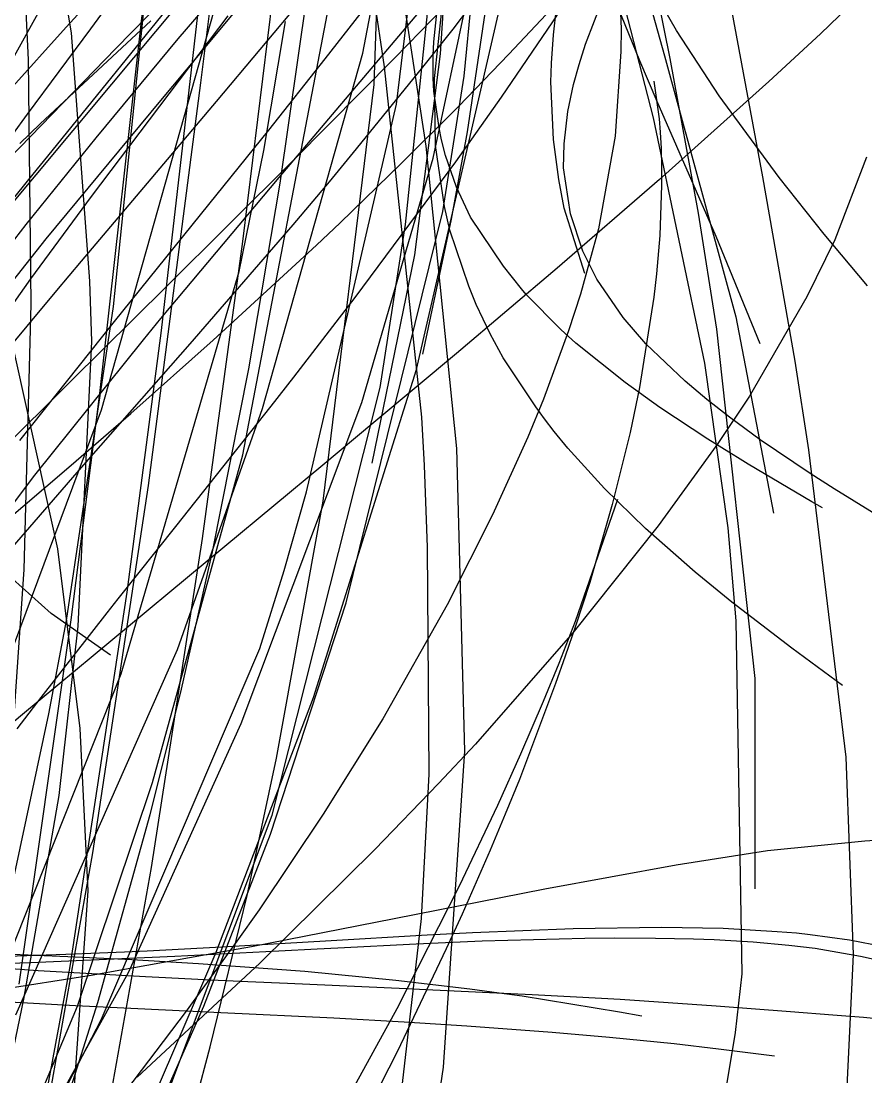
# Model space of a CAD drawing. Header units: metres. Extents: x -233 to 379, y -58 to 1087.
# Drawn here: x -62.46 to -38.68, y -8.17 to 21.56 of the extents above; entities that cross this region are included whole.
import ezdxf

# ---------------------------------------------------------------- set-up
doc = ezdxf.new("R2010")
doc.units = ezdxf.units.M

msp = doc.modelspace()

# ---------------------------------------------------------------- linework, layer by layer
for p, q in [((-52.521, 19.779, -1375.73), (-52.034, 33.362, -1380.102)), ((-49.985, 20.01, -1368.101), (-48.732, 32.854, -1372.166)), ((-62.786, 31.759, -1296.79), (-62.262, 20.474, -1303.224)), ((-50.856, 17.704, -1366.974), (-48.101, 30.628, -1371.333)), ((-53.698, 30.118, -1297.421), (-52.24, 20.274, -1302.947)), ((-52.838, 20.656, -1364.127), (-51.2, 29.177, -1366.449)), ((-47.233, 28.748, -1296.032), (-44.664, 18.839, -1300.816)), ((-43.512, 27.528, -1293.418), (-41.589, 17.175, -1297.283)), ((-52.448, 27.113, -1299.581), (-51.063, 18.037, -1304.72)), ((-49.893, 18.44, -1371.983), (-48.684, 26.583, -1374.421)), ((-46.01, 26.548, -1294.157), (-44.343, 20.586, -1295.013)), ((-61.042, 21.233, -1379.033), (-61.924, 26.323, -1381.037)), ((-47.486, 21.538, -1379.926), (-44.937, 25.496, -1374.381)), ((-57.986, 24.885, -1310.255), (-61.191, 21.389, -1311.584)), ((-60.5, 21.346, -1388.101), (-58.101, 24.596, -1383.87)), ((-58.749, 24.403, -1307.87), (-59.87, 13.522, -1314.693)), ((-55.133, 24.317, -1309.497), (-56.225, 15.356, -1313.9)), ((-48.322, 24.276, -1304.911), (-51.212, 21.266, -1305.834)), ((-57.808, 20.19, -1398.879), (-54.651, 23.972, -1394.781)), ((-51.894, 19.222, -1364.345), (-51.31, 23.971, -1365.133)), ((-51.643, 15.828, -1370.657), (-50.783, 24.067, -1372.826)), ((-51.72, 21.261, -1392.191), (-49.778, 23.586, -1389.69)), ((-50.301, 21.337, -1380.054), (-48.569, 23.604, -1376.711)), ((-44.844, 23.706, -1297.333), (-44.2, 20.508, -1298.618)), ((-60.196, 10.614, -1363.783), (-56.631, 23.274, -1365.981)), ((-56.976, 23.295, -1307.569), (-57.406, 19.819, -1309.385)), ((-54.274, 23.315, -1313.177), (-55.181, 16.992, -1317.155)), ((-50.654, 20.636, -1372.835), (-50.471, 23.416, -1373.375)), ((-37.673, 23.403, -1304.149), (-39.957, 21.202, -1304.045)), ((-51.331, 11.753, -1369.327), (-48.74, 23, -1372.431)), ((-46.148, 23.158, -1290.293), (-45.053, 20.455, -1290.877)), ((-44.006, 21.294, -1377.156), (-44.973, 22.967, -1376.489)), ((-56.608, 22.758, -1297.94), (-58.05, 21.059, -1299.197)), ((-48.726, 20.627, -1361.806), (-46.738, 22.76, -1357.857)), ((-61.582, 17.911, -1394.476), (-57.978, 22.36, -1389.448)), ((-58.976, 22.507, -1303.752), (-60.253, 11.077, -1310.383)), ((-57.426, 22.3, -1307.202), (-58.522, 12.85, -1312.104)), ((-56.218, 9.344, -1369.627), (-53.69, 22.535, -1373.131)), ((-45.616, 22.439, -1311.415), (-45.569, 21.345, -1310.319)), ((-62.791, 20.33, -1378.715), (-61.742, 22.216, -1376.232)), ((-59.91, 19.787, -1398.118), (-58.052, 22.012, -1396.232)), ((-58.422, 22.201, -1297.057), (-59.795, 20.784, -1297.803)), ((-56.956, 19.299, -1394.669), (-54.472, 22.268, -1391.702)), ((-53.902, 20.494, -1391.937), (-52.509, 22.284, -1390.083)), ((-50.839, 20.976, -1369.693), (-50.701, 22.267, -1367.566)), ((-46.568, 20.912, -1363.723), (-46.065, 22.234, -1360.044)), ((-59.666, 17.699, -1397.335), (-56.629, 21.713, -1394.201)), ((-50.826, 19.947, -1368.534), (-50.613, 21.863, -1365.603)), ((-47.474, 21.176, -1359.885), (-47.391, 21.925, -1358.716)), ((-58.806, 21.572, -1293.396), (-61.923, 18.664, -1295.207)), ((-55.631, 17.917, -1360.474), (-55.017, 21.547, -1360.953)), ((-48.932, 19.415, -1382.737), (-47.486, 21.538, -1379.926)), ((-61.191, 21.389, -1311.584), (-62.774, 19.621, -1312.385)), ((-62.282, 18.938, -1391.003), (-60.5, 21.346, -1388.101)), ((-60.525, 14.233, -1376.518), (-61.042, 21.233, -1379.033)), ((-55.191, 17.159, -1396.006), (-51.72, 21.261, -1392.191)), ((-51.212, 21.266, -1305.834), (-51.951, 20.514, -1306.133)), ((-51.147, 20.259, -1381.587), (-50.301, 21.337, -1380.054)), ((-47.529, 20.38, -1361.067), (-47.474, 21.176, -1359.885)), ((-45.569, 21.345, -1310.319), (-45.577, 20.706, -1309.745)), ((-42.804, 19.453, -1377.567), (-44.006, 21.294, -1377.156)), ((-39.957, 21.202, -1304.045), (-41.409, 19.862, -1304.193)), ((-58.05, 21.059, -1299.197), (-60.359, 18.275, -1301.38)), ((-50.86, 20.594, -1370.283), (-50.839, 20.976, -1369.693)), ((-46.753, 20.34, -1365.253), (-46.568, 20.912, -1363.723)), ((-59.795, 20.784, -1297.803), (-63.108, 17.38, -1299.872)), ((-55.667, 10.651, -1361.592), (-52.838, 20.656, -1364.127)), ((-51.376, 14.98, -1371.76), (-50.654, 20.636, -1372.835)), ((-50.858, 19.951, -1371.209), (-50.86, 20.594, -1370.283)), ((-50.146, 19.158, -1364.476), (-48.726, 20.627, -1361.806)), ((-45.577, 20.706, -1309.745), (-45.739, 18.316, -1307.838)), ((-44.343, 20.586, -1295.013), (-42.342, 13.23, -1295.909)), ((-62.262, 20.474, -1303.224), (-62.191, 13.588, -1307.663)), ((-55.49, 18.489, -1393.873), (-53.902, 20.494, -1391.937)), ((-51.951, 20.514, -1306.133), (-54.773, 17.666, -1307.37)), ((-53.014, 17.961, -1384.68), (-51.147, 20.259, -1381.587)), ((-52.24, 20.274, -1302.947), (-51.184, 10.402, -1308.623)), ((-47.542, 20.095, -1361.479), (-47.529, 20.38, -1361.067)), ((-46.909, 19.775, -1366.71), (-46.753, 20.34, -1365.253)), ((-45.053, 20.455, -1290.877), (-44.561, 19.31, -1291.122)), ((-44.2, 20.508, -1298.618), (-43.397, 16.147, -1300.437)), ((-58.53, 19.327, -1399.762), (-57.808, 20.19, -1398.879)), ((-50.841, 19.588, -1371.705), (-50.858, 19.951, -1371.209)), ((-50.795, 18.058, -1370.989), (-50.826, 19.947, -1368.534)), ((-50.584, 16.196, -1366.952), (-49.985, 20.01, -1368.101)), ((-47.549, 19.852, -1361.824), (-47.542, 20.095, -1361.479)), ((-63.814, 15.107, -1401.397), (-59.91, 19.787, -1398.118)), ((-57.406, 19.819, -1309.385), (-58.888, 8.479, -1315.263)), ((-53.96, 8.039, -1372.258), (-52.521, 19.779, -1375.73)), ((-47.471, 18.227, -1363.906), (-47.549, 19.852, -1361.824)), ((-47.067, 19.01, -1368.586), (-46.909, 19.775, -1366.71)), ((-44.651, 19.873, -1331.551), (-44.498, 18.81, -1329.9)), ((-41.409, 19.862, -1304.193), (-44.49, 17.099, -1304.803)), ((-61.753, 15.428, -1403.279), (-58.53, 19.327, -1399.762)), ((-50.695, 18.558, -1372.944), (-50.841, 19.588, -1371.705)), ((-50.217, 17.597, -1385.037), (-48.932, 19.415, -1382.737)), ((-41.117, 17.155, -1377.613), (-42.804, 19.453, -1377.567)), ((-59.004, 16.875, -1396.884), (-56.956, 19.299, -1394.669)), ((-54.425, 8.299, -1362.773), (-51.894, 19.222, -1364.345)), ((-51.747, 17.556, -1367.336), (-50.146, 19.158, -1364.476)), ((-44.561, 19.31, -1291.122), (-42.899, 15.502, -1291.931)), ((-64.822, 15.468, -1394.747), (-62.282, 18.938, -1391.003)), ((-47.167, 18.1, -1370.65), (-47.067, 19.01, -1368.586)), ((-44.664, 18.839, -1300.816), (-43.22, 11.925, -1304.3)), ((-44.498, 18.81, -1329.9), (-44.468, 18.428, -1329.394)), ((-61.923, 18.664, -1295.207), (-62.499, 18.117, -1295.603)), ((-57.173, 16.392, -1395.741), (-55.49, 18.489, -1393.873)), ((-50.627, 18.22, -1373.317), (-50.695, 18.558, -1372.944)), ((-50.343, 15.984, -1371.255), (-49.893, 18.44, -1371.983)), ((-60.359, 18.275, -1301.38), (-62.328, 15.828, -1303.426)), ((-50.515, 17.772, -1373.773), (-50.627, 18.22, -1373.317)), ((-47.323, 17.101, -1365.185), (-47.471, 18.227, -1363.906)), ((-45.739, 18.316, -1307.838), (-46.206, 15.713, -1306.276)), ((-44.468, 18.428, -1329.394), (-44.443, 17.976, -1328.831)), ((-62.244, 17.096, -1395.345), (-61.582, 17.911, -1394.476)), ((-56.321, 14.507, -1360.063), (-55.631, 17.917, -1360.474)), ((-53.782, 17.033, -1385.882), (-53.014, 17.961, -1384.68)), ((-51.063, 18.037, -1304.72), (-50.202, 9.527, -1309.58)), ((-50.541, 16.338, -1372.823), (-50.795, 18.058, -1370.989)), ((-47.184, 17.76, -1371.384), (-47.167, 18.1, -1370.65)), ((-44.443, 17.976, -1328.831), (-44.429, 17.451, -1328.221)), ((-60.475, 16.619, -1398.11), (-59.666, 17.699, -1397.335)), ((-54.773, 17.666, -1307.37), (-56.629, 15.815, -1308.296)), ((-53.474, 15.883, -1370.261), (-51.747, 17.556, -1367.336)), ((-53.057, 13.78, -1389.437), (-50.217, 17.597, -1385.037)), ((-52.872, 10.819, -1364.765), (-50.856, 17.704, -1366.974)), ((-50.201, 16.884, -1374.53), (-50.515, 17.772, -1373.773)), ((-47.186, 17.432, -1372.066), (-47.184, 17.76, -1371.384)), ((-38.663, 17.729, -1308.173), (-39.547, 15.401, -1306.793)), ((-46.994, 16.136, -1374.383), (-47.186, 17.432, -1372.066)), ((-44.429, 17.451, -1328.221), (-44.429, 16.939, -1327.669)), ((-63.185, 15.935, -1396.533), (-62.244, 17.096, -1395.345)), ((-58.523, 13.184, -1399.054), (-55.191, 17.159, -1396.006)), ((-55.181, 16.992, -1317.155), (-56.063, 11.772, -1320.394)), ((-54.803, 15.819, -1387.394), (-53.782, 17.033, -1385.882)), ((-44.49, 17.099, -1304.803), (-47.366, 14.607, -1305.725)), ((-47.167, 16.294, -1366.013), (-47.323, 17.101, -1365.185)), ((-41.589, 17.175, -1297.283), (-40.68, 11.985, -1299.495)), ((-39.849, 15.556, -1377.394), (-41.117, 17.155, -1377.613)), ((-61.426, 6.702, -1371.661), (-63.641, 16.694, -1375.163)), ((-60.756, 14.803, -1398.618), (-59.004, 16.875, -1396.884)), ((-49.804, 16.043, -1375.089), (-50.201, 16.884, -1374.53)), ((-44.429, 16.939, -1327.669), (-44.477, 15.519, -1326.281)), ((-62.189, 14.299, -1399.604), (-60.475, 16.619, -1398.11)), ((-59.831, 13.099, -1398.296), (-57.173, 16.392, -1395.741)), ((-53.313, 5.178, -1363.814), (-50.584, 16.196, -1366.952)), ((-50.394, 15.675, -1373.444), (-50.541, 16.338, -1372.823)), ((-46.59, 14.451, -1367.516), (-47.167, 16.294, -1366.013)), ((-46.643, 15.083, -1375.901), (-46.994, 16.136, -1374.383)), ((-43.397, 16.147, -1300.437), (-42.887, 12.888, -1301.85)), ((-62.328, 15.828, -1303.426), (-65.043, 12.356, -1306.476)), ((-56.629, 15.815, -1308.296), (-58.369, 14.088, -1309.225)), ((-57.702, 12.468, -1391.153), (-54.803, 15.819, -1387.394)), ((-54.143, 15.247, -1371.36), (-53.474, 15.883, -1370.261)), ((-52.351, 11.239, -1369.474), (-51.643, 15.828, -1370.657)), ((-51.155, 12.183, -1370.134), (-50.343, 15.984, -1371.255)), ((-48.882, 14.658, -1375.598), (-49.804, 16.043, -1375.089)), ((-49.86, 14.093, -1374.609), (-50.394, 15.675, -1373.444)), ((-46.206, 15.713, -1306.276), (-46.71, 13.866, -1305.466)), ((-44.477, 15.519, -1326.281), (-44.57, 14.447, -1325.397)), ((-42.899, 15.502, -1291.931), (-41.661, 12.485, -1292.562)), ((-38.634, 14.102, -1377.015), (-39.849, 15.556, -1377.394)), ((-64.538, 11.922, -1405.919), (-61.753, 15.428, -1403.279)), ((-56.225, 15.356, -1313.9), (-57.365, 6.989, -1318.003)), ((-57.052, 12.577, -1375.829), (-54.143, 15.247, -1371.36)), ((-39.547, 15.401, -1306.793), (-40.341, 13.792, -1306.175)), ((-52.577, 9.111, -1370.64), (-51.376, 14.98, -1371.76)), ((-46.256, 14.295, -1376.805), (-46.643, 15.083, -1375.901)), ((-61.454, 13.976, -1399.275), (-60.756, 14.803, -1398.618)), ((-47.366, 14.607, -1305.725), (-50.207, 12.196, -1306.888)), ((-48.369, 14.018, -1375.7), (-48.882, 14.658, -1375.598)), ((-64.58, 10.925, -1401.37), (-62.189, 14.299, -1399.604)), ((-59.644, 3.177, -1358.9), (-56.321, 14.507, -1360.063)), ((-45.513, 13.216, -1377.64), (-46.256, 14.295, -1376.805)), ((-44.57, 14.447, -1325.397), (-44.651, 13.783, -1324.909)), ((-63.203, 11.881, -1400.795), (-61.454, 13.976, -1399.275)), ((-60.471, 12.533, -1375.932), (-60.525, 14.233, -1376.518)), ((-58.369, 14.088, -1309.225), (-60.182, 12.291, -1310.248)), ((-49.65, 13.576, -1374.928), (-49.86, 14.093, -1374.609)), ((-48.237, 13.863, -1375.714), (-48.369, 14.018, -1375.7)), ((-54.785, 11.533, -1391.808), (-53.057, 13.78, -1389.437)), ((-47.264, 12.878, -1375.6), (-48.237, 13.863, -1375.714)), ((-46.71, 13.866, -1305.466), (-47.049, 12.834, -1305.112)), ((-44.651, 13.783, -1324.909), (-45.046, 11.238, -1323.266)), ((-40.341, 13.792, -1306.175), (-41.955, 10.996, -1305.522)), ((-62.191, 13.588, -1307.663), (-62.38, 6.112, -1312.846)), ((-59.87, 13.522, -1314.693), (-61.196, 4.681, -1320.69)), ((-49.255, 12.75, -1375.339), (-49.65, 13.576, -1374.928)), ((-62.5, 9.745, -1400.441), (-59.831, 13.099, -1398.296)), ((-59.019, 12.586, -1399.476), (-58.523, 13.184, -1399.054)), ((-44.872, 12.469, -1377.978), (-45.513, 13.216, -1377.64)), ((-42.342, 13.23, -1295.909), (-41.278, 7.699, -1296.471)), ((-58.522, 12.85, -1312.104), (-59.488, 5.479, -1315.874)), ((-47.049, 12.834, -1305.112), (-47.754, 10.914, -1304.581)), ((-46.843, 12.49, -1375.5), (-47.264, 12.878, -1375.6)), ((-42.887, 12.888, -1301.85), (-41.802, 3.044, -1306.292)), ((-62.071, 8.771, -1401.677), (-59.019, 12.586, -1399.476)), ((-60.855, 4.523, -1373.399), (-60.471, 12.533, -1375.932)), ((-59.376, 10.514, -1379.154), (-57.052, 12.577, -1375.829)), ((-48.888, 12.078, -1375.596), (-49.255, 12.75, -1375.339)), ((-45.458, 11.383, -1374.945), (-46.843, 12.49, -1375.5)), ((-60.182, 12.291, -1310.248), (-61.045, 11.435, -1310.757)), ((-60.759, 8.987, -1394.465), (-57.702, 12.468, -1391.153)), ((-50.207, 12.196, -1306.888), (-52.526, 10.253, -1308)), ((-43.769, 11.422, -1378.054), (-44.872, 12.469, -1377.978)), ((-47.966, 10.694, -1375.847), (-48.888, 12.078, -1375.596)), ((-43.22, 11.925, -1304.3), (-42.562, 7.289, -1306.687)), ((-40.68, 11.985, -1299.495), (-40.297, 9.489, -1300.618)), ((-56.063, 11.772, -1320.394), (-57.077, 6.614, -1323.537)), ((-54.23, 2.513, -1366.775), (-51.331, 11.753, -1369.327)), ((-61.045, 11.435, -1310.757), (-63.262, 9.234, -1312.104)), ((-55.424, 10.712, -1392.635), (-54.785, 11.533, -1391.808)), ((-44.477, 10.678, -1374.448), (-45.458, 11.383, -1374.945)), ((-43.159, 10.905, -1377.964), (-43.769, 11.422, -1378.054)), ((-60.253, 11.077, -1310.383), (-60.504, 9.052, -1311.66)), ((-55.393, -0.805, -1366.38), (-52.351, 11.239, -1369.474)), ((-45.046, 11.238, -1323.266), (-45.317, 9.974, -1322.636)), ((-58.106, 7.327, -1395.643), (-55.424, 10.712, -1392.635)), ((-56.264, 1.776, -1361.992), (-52.872, 10.819, -1364.765)), ((-47.754, 10.914, -1304.581), (-48.198, 9.847, -1304.376)), ((-42.521, 10.404, -1377.785), (-43.159, 10.905, -1377.964)), ((-41.955, 10.996, -1305.522), (-42.85, 9.662, -1305.43)), ((-63.517, 1.705, -1362.46), (-60.196, 10.614, -1363.783)), ((-61.051, 9.055, -1381.43), (-59.376, 10.514, -1379.154)), ((-58.062, 3.867, -1359.961), (-55.667, 10.651, -1361.592)), ((-47.724, 10.361, -1375.874), (-47.966, 10.694, -1375.847)), ((-43.126, 9.788, -1373.656), (-44.477, 10.678, -1374.448)), ((-52.526, 10.253, -1308), (-53.964, 9.056, -1308.758)), ((-51.184, 10.402, -1308.623), (-51.112, 9.046, -1309.408)), ((-47.449, 10.002, -1375.882), (-47.724, 10.361, -1375.874)), ((-41.654, 9.772, -1377.431), (-42.521, 10.404, -1377.785)), ((-48.198, 9.847, -1304.376), (-49.187, 7.655, -1304.09)), ((-47.067, 9.53, -1375.856), (-47.449, 10.002, -1375.882)), ((-45.317, 9.974, -1322.636), (-45.817, 7.948, -1321.78)), ((-50.202, 9.527, -1309.58), (-49.974, 1.004, -1314.433)), ((-46.038, 8.399, -1375.61), (-47.067, 9.53, -1375.856)), ((-42.85, 9.662, -1305.43), (-44.524, 7.345, -1305.484)), ((-42.54, 9.419, -1373.291), (-43.126, 9.788, -1373.656)), ((-40.242, 8.823, -1376.668), (-41.654, 9.772, -1377.431)), ((-58.76, 0.117, -1367.306), (-56.218, 9.344, -1369.627)), ((-42.293, 9.266, -1373.134), (-42.54, 9.419, -1373.291)), ((-41.996, 9.085, -1372.942), (-42.293, 9.266, -1373.134)), ((-40.297, 9.489, -1300.618), (-39.238, 0.835, -1304.684)), ((-63.873, 6.64, -1384.995), (-61.051, 9.055, -1381.43)), ((-63.365, 5.984, -1396.788), (-60.759, 8.987, -1394.465)), ((-60.504, 9.052, -1311.66), (-61.065, 4.696, -1314.47)), ((-53.964, 9.056, -1308.758), (-56.722, 6.765, -1310.314)), ((-51.112, 9.046, -1309.408), (-51.024, 6.743, -1310.742)), ((-40.198, 8.026, -1371.722), (-41.996, 9.085, -1372.942)), ((-63.887, 6.368, -1402.762), (-62.071, 8.771, -1401.677)), ((-39.572, 8.391, -1376.262), (-40.242, 8.823, -1376.668)), ((-58.888, 8.479, -1315.263), (-60.447, -1.861, -1320.5)), ((-44.878, 7.268, -1375.156), (-46.038, 8.399, -1375.61)), ((-37.996, 7.411, -1375.204), (-39.572, 8.391, -1376.262)), ((-55.266, 0.804, -1370.216), (-53.96, 8.039, -1372.258)), ((-55.054, 6.091, -1362.472), (-54.425, 8.299, -1362.773)), ((-45.67, 8.09, -1315.178), (-46.858, 4.649, -1314.594)), ((-45.817, 7.948, -1321.78), (-46.453, 5.747, -1321.059)), ((-39.9, 7.853, -1371.517), (-40.198, 8.026, -1371.722)), ((-49.187, 7.655, -1304.09), (-50.469, 5.121, -1304.006)), ((-59.727, 5.286, -1397.217), (-58.106, 7.327, -1395.643)), ((-44.524, 7.345, -1305.484), (-46.925, 4.331, -1305.947)), ((-43.482, 6.042, -1374.446), (-44.878, 7.268, -1375.156)), ((-42.562, 7.289, -1306.687), (-42.338, 4.672, -1308.054)), ((-57.365, 6.989, -1318.003), (-58.8, -2.274, -1322.536)), ((-60.795, 1.636, -1369.921), (-61.426, 6.702, -1371.661)), ((-56.722, 6.765, -1310.314), (-60.429, 3.689, -1312.625)), ((-57.077, 6.614, -1323.537), (-57.952, 2.742, -1325.848)), ((-51.024, 6.743, -1310.742), (-50.981, 0.357, -1314.448)), ((-62.38, 6.112, -1312.846), (-62.757, 0.62, -1316.905)), ((-55.741, 3.895, -1362.181), (-55.054, 6.091, -1362.472)), ((-42.454, 5.199, -1373.853), (-43.482, 6.042, -1374.446)), ((-61.611, 4.876, -1389.915), (-62.701, 5.849, -1389.966)), ((-46.453, 5.747, -1321.059), (-46.851, 4.519, -1320.75)), ((-59.488, 5.479, -1315.874), (-61.089, -5.067, -1321.174)), ((-60.035, 4.898, -1397.499), (-59.727, 5.286, -1397.217)), ((-55.442, -1.335, -1362.031), (-53.313, 5.178, -1363.814)), ((-50.469, 5.121, -1304.006), (-52.28, 1.914, -1304.241)), ((-40.764, 3.901, -1372.784), (-42.454, 5.199, -1373.853)), ((-61.892, 2.515, -1398.96), (-60.035, 4.898, -1397.499)), ((-59.945, 3.706, -1389.624), (-61.611, 4.876, -1389.915)), ((-61.065, 4.696, -1314.47), (-62.524, -5.565, -1321.42)), ((-61.196, 4.681, -1320.69), (-61.694, 2.055, -1322.559)), ((-61.392, -0.25, -1371.998), (-60.855, 4.523, -1373.399)), ((-46.858, 4.649, -1314.594), (-47.322, 3.473, -1314.544)), ((-46.851, 4.519, -1320.75), (-47.14, 3.678, -1320.572)), ((-42.338, 4.672, -1308.054), (-42.167, -5.268, -1313.339)), ((-46.925, 4.331, -1305.947), (-49.67, 1.199, -1306.87)), ((-62.611, -6.429, -1357.648), (-58.062, 3.867, -1359.961)), ((-60.206, -6.563, -1360.876), (-55.741, 3.895, -1362.181)), ((-39.34, 2.854, -1371.839), (-40.764, 3.901, -1372.784)), ((-60.429, 3.689, -1312.625), (-62.423, 2.031, -1313.992)), ((-47.14, 3.678, -1320.572), (-47.415, 2.903, -1320.43)), ((-47.322, 3.473, -1314.544), (-47.765, 2.398, -1314.546)), ((-63.378, -6.213, -1357.996), (-59.644, 3.177, -1358.9)), ((-41.802, 3.044, -1306.292), (-41.799, -2.873, -1309.132)), ((-57.952, 2.742, -1325.848), (-58.839, -0.792, -1327.92)), ((-47.415, 2.903, -1320.43), (-48.427, 0.206, -1320.039)), ((-62.567, 1.631, -1399.427), (-61.892, 2.515, -1398.96)), ((-56.97, -4.656, -1364.772), (-54.23, 2.513, -1366.775)), ((-47.765, 2.398, -1314.546), (-48.403, 0.911, -1314.615)), ((-62.423, 2.031, -1313.992), (-65.176, -0.268, -1315.99)), ((-61.694, 2.055, -1322.559), (-63.164, -4.837, -1327.577)), ((-52.28, 1.914, -1304.241), (-53.954, -0.771, -1304.737)), ((-60.574, -2.935, -1368.377), (-60.795, 1.636, -1369.921)), ((-59.436, -5.23, -1359.932), (-56.264, 1.776, -1361.992)), ((-49.67, 1.199, -1306.87), (-50.707, 0.093, -1307.318)), ((-49.974, 1.004, -1314.433), (-50.575, -7.902, -1319.482)), ((-48.403, 0.911, -1314.615), (-49.053, -0.532, -1314.758)), ((-56.095, -3.069, -1369.148), (-55.266, 0.804, -1370.216)), ((-39.238, 0.835, -1304.684), (-39.031, -4.729, -1307.507)), ((-50.981, 0.357, -1314.448), (-51.195, -3.714, -1316.82)), ((-60.876, -6.183, -1365.762), (-58.76, 0.117, -1367.306)), ((-50.707, 0.093, -1307.318), (-52.503, -1.769, -1308.167)), ((-48.427, 0.206, -1320.039), (-48.828, -0.776, -1319.963)), ((-62.383, -5.984, -1370.432), (-61.392, -0.25, -1371.998)), ((-49.053, -0.532, -1314.758), (-50.127, -2.8, -1315.108)), ((-58.839, -0.792, -1327.92), (-60.311, -6.087, -1330.967)), ((-59.393, -11.448, -1363.556), (-55.393, -0.805, -1366.38)), ((-53.954, -0.771, -1304.737), (-55.761, -3.465, -1305.485)), ((-48.828, -0.776, -1319.963), (-49.254, -1.788, -1319.911)), ((-57.313, -6.183, -1360.739), (-55.442, -1.335, -1362.031)), ((-37.74, -1.474, -1358.979), (-38.711, -1.53, -1359.518)), ((-52.503, -1.769, -1308.167), (-55.735, -4.969, -1309.898)), ((-38.711, -1.53, -1359.518), (-41.443, -1.807, -1361.026)), ((-60.447, -1.861, -1320.5), (-62.19, -11.666, -1325.368)), ((-49.254, -1.788, -1319.911), (-50.041, -3.587, -1319.876)), ((-41.443, -1.807, -1361.026), (-44.019, -2.207, -1362.442)), ((-58.8, -2.274, -1322.536), (-60.464, -11.609, -1327.148)), ((-44.019, -2.207, -1362.442), (-47.713, -2.882, -1364.477)), ((-61.097, -10.454, -1365.891), (-60.574, -2.935, -1368.377)), ((-47.713, -2.882, -1364.477), (-51.954, -3.72, -1366.835)), ((-50.127, -2.8, -1315.108), (-51.881, -6.254, -1315.928)), ((-57.138, -7.331, -1367.994), (-56.095, -3.069, -1369.148)), ((-55.761, -3.465, -1305.485), (-56.385, -4.348, -1305.796)), ((-51.954, -3.72, -1366.835), (-55.974, -4.506, -1369.102)), ((-51.195, -3.714, -1316.82), (-52.497, -14.954, -1323.431)), ((-50.041, -3.587, -1319.876), (-50.489, -4.566, -1319.897)), ((-49.75, -4.117, -1370.825), (-51.027, -4.186, -1371.57)), ((-46.916, -4.002, -1369.146), (-49.75, -4.117, -1370.825)), ((-44.428, -3.967, -1367.633), (-46.916, -4.002, -1369.146)), ((-42.696, -3.998, -1366.549), (-44.428, -3.967, -1367.633)), ((-41.173, -4.086, -1365.565), (-42.696, -3.998, -1366.549)), ((-40.632, -4.13, -1365.21), (-41.173, -4.086, -1365.565)), ((-40.25, -4.168, -1364.956), (-40.632, -4.13, -1365.21)), ((-56.385, -4.348, -1305.796), (-57.816, -6.321, -1306.568)), ((-53.891, -4.352, -1373.231), (-56.811, -4.522, -1374.913)), ((-51.027, -4.186, -1371.57), (-53.891, -4.352, -1373.231)), ((-51.34, -4.436, -1370.611), (-53.541, -4.548, -1371.747)), ((-49.478, -4.353, -1369.652), (-51.34, -4.436, -1370.611)), ((-46.594, -4.278, -1368.159), (-49.478, -4.353, -1369.652)), ((-45.763, -4.268, -1367.727), (-46.594, -4.278, -1368.159)), ((-44.604, -4.271, -1367.121), (-45.763, -4.268, -1367.727)), ((-43.53, -4.293, -1366.555), (-44.604, -4.271, -1367.121)), ((-42.947, -4.314, -1366.245), (-43.53, -4.293, -1366.555)), ((-41.851, -4.379, -1365.656), (-42.947, -4.314, -1366.245)), ((-40.851, -4.47, -1365.11), (-41.851, -4.379, -1365.656)), ((-39.14, -4.322, -1364.199), (-40.25, -4.168, -1364.956)), ((-38.174, -4.511, -1363.522), (-39.14, -4.322, -1364.199)), ((-61.197, -4.729, -1377.44), (-63.674, -4.805, -1378.873)), ((-61.143, -4.794, -1387.781), (-62.931, -4.715, -1388.66)), ((-59.554, -4.661, -1376.492), (-61.197, -4.729, -1377.44)), ((-56.882, -4.674, -1369.62), (-60.49, -5.314, -1371.695)), ((-58.908, -4.632, -1376.12), (-59.554, -4.661, -1376.492)), ((-56.811, -4.522, -1374.913), (-58.908, -4.632, -1376.12)), ((-58.786, -8.888, -1363.574), (-56.97, -4.656, -1364.772)), ((-55.2, -4.636, -1372.607), (-58.133, -4.786, -1374.135)), ((-55.974, -4.506, -1369.102), (-56.882, -4.674, -1369.62)), ((-54.129, -4.579, -1372.052), (-55.2, -4.636, -1372.607)), ((-53.541, -4.548, -1371.747), (-54.129, -4.579, -1372.052)), ((-50.489, -4.566, -1319.897), (-51.871, -7.466, -1320.062)), ((-40.104, -4.561, -1364.697), (-40.851, -4.47, -1365.11)), ((-38.833, -4.783, -1363.976), (-40.104, -4.561, -1364.697)), ((-39.031, -4.729, -1307.507), (-39.301, -10.301, -1310.485)), ((-61.98, -5.182, -1382.128), (-66.409, -4.865, -1384.772)), ((-62.191, -4.963, -1376.275), (-65.933, -5.058, -1378.282)), ((-58.133, -4.786, -1374.135), (-62.191, -4.963, -1376.275)), ((-60.129, -4.841, -1387.298), (-61.143, -4.794, -1387.781)), ((-59.344, -4.879, -1386.931), (-60.129, -4.841, -1387.298)), ((-57.471, -4.985, -1386.092), (-59.344, -4.879, -1386.931)), ((-55.735, -4.969, -1309.898), (-59.19, -8.185, -1312.03)), ((-54.475, -5.209, -1384.844), (-57.471, -4.985, -1386.092)), ((-38.364, -4.882, -1363.707), (-38.833, -4.783, -1363.976)), ((-64.753, -14.829, -1357.275), (-59.436, -5.23, -1359.932)), ((-60.49, -5.314, -1371.695), (-63.486, -5.783, -1373.443)), ((-61.089, -5.067, -1321.174), (-63.176, -16.232, -1326.708)), ((-58.954, -5.354, -1380.353), (-61.98, -5.182, -1382.128)), ((-51.915, -5.457, -1383.856), (-54.475, -5.209, -1384.844)), ((-42.167, -5.268, -1313.339), (-42.353, -6.924, -1314.254)), ((-58.399, -5.383, -1380.03), (-58.954, -5.354, -1380.353)), ((-57.116, -5.447, -1379.286), (-58.399, -5.383, -1380.03)), ((-56.081, -5.496, -1378.69), (-57.116, -5.447, -1379.286)), ((-54.965, -5.547, -1378.05), (-56.081, -5.496, -1378.69)), ((-51.607, -5.694, -1376.147), (-54.965, -5.547, -1378.05)), ((-49.831, -5.704, -1383.106), (-51.915, -5.457, -1383.856)), ((-51.066, -5.718, -1375.842), (-51.607, -5.694, -1376.147)), ((-48.068, -5.863, -1374.167), (-51.066, -5.718, -1375.842)), ((-49.004, -5.812, -1382.819), (-49.831, -5.704, -1383.106)), ((-48.355, -5.902, -1382.6), (-49.004, -5.812, -1382.819)), ((-45.616, -6.352, -1381.75), (-48.355, -5.902, -1382.6)), ((-46.82, -5.928, -1373.474), (-48.068, -5.863, -1374.167)), ((-45.594, -5.997, -1372.797), (-46.82, -5.928, -1373.474)), ((-64.795, -15.572, -1363.479), (-60.876, -6.183, -1365.762)), ((-60.926, -6.17, -1379.429), (-63.364, -6.04, -1380.831)), ((-62.832, -8.16, -1369.861), (-62.383, -5.984, -1370.432)), ((-60.311, -6.087, -1330.967), (-62.789, -13.888, -1335.339)), ((-56.836, -6.365, -1377.114), (-60.926, -6.17, -1379.429)), ((-59.282, -10.646, -1359.575), (-57.313, -6.183, -1360.739)), ((-42.893, -6.177, -1371.322), (-45.594, -5.997, -1372.797)), ((-40.804, -6.337, -1370.203), (-42.893, -6.177, -1371.322)), ((-57.816, -6.321, -1306.568), (-60.237, -9.507, -1308.053)), ((-53.654, -6.523, -1375.336), (-56.836, -6.365, -1377.114)), ((-51.672, -6.632, -1374.236), (-53.654, -6.523, -1375.336)), ((-51.881, -6.254, -1315.928), (-53.234, -8.716, -1316.757)), ((-44.981, -6.466, -1381.562), (-45.616, -6.352, -1381.75)), ((-39.604, -6.434, -1369.573), (-40.804, -6.337, -1370.203)), ((-38.746, -6.505, -1369.131), (-39.604, -6.434, -1369.573)), ((-38.459, -6.529, -1368.984), (-38.746, -6.505, -1369.131)), ((-62.678, -11.317, -1360.3), (-60.206, -6.563, -1360.876)), ((-49.913, -6.741, -1373.266), (-51.672, -6.632, -1374.236)), ((-47.505, -6.92, -1371.946), (-49.913, -6.741, -1373.266)), ((-45.894, -7.061, -1371.07), (-47.505, -6.92, -1371.946)), ((-44.074, -7.246, -1370.091), (-45.894, -7.061, -1371.07)), ((-42.353, -6.924, -1314.254), (-43.652, -14.695, -1318.646)), ((-57.659, -9.297, -1367.466), (-57.138, -7.331, -1367.994)), ((-42.828, -7.388, -1369.428), (-44.074, -7.246, -1370.091)), ((-41.249, -7.59, -1368.607), (-42.828, -7.388, -1369.428)), ((-51.871, -7.466, -1320.062), (-53.896, -11.394, -1320.579)), ((-50.575, -7.902, -1319.482), (-50.998, -10.607, -1321.02))]:
    msp.add_line(p, q)

doc.saveas('drawing.dxf')
